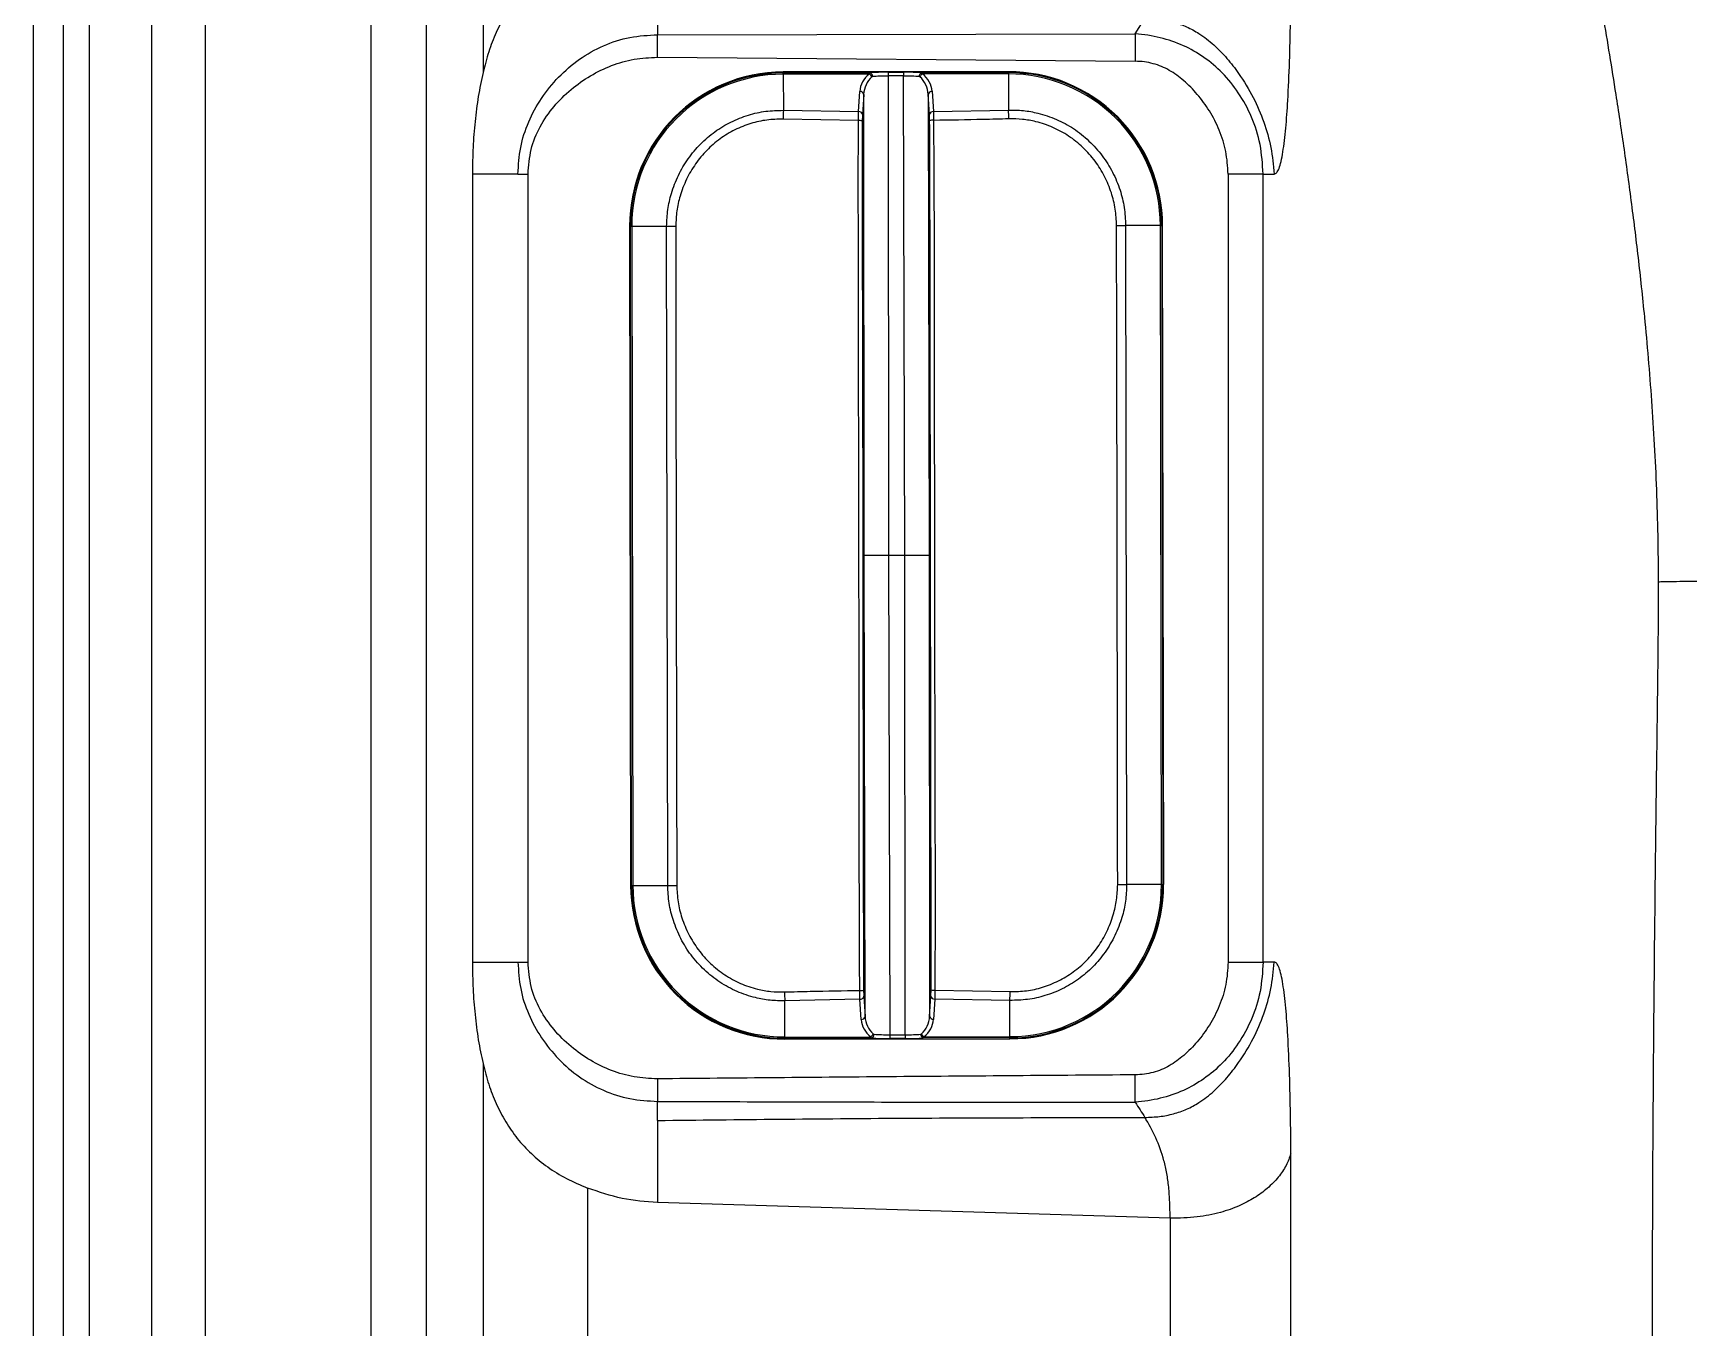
# Model space of a CAD drawing. Extents: x 939 to 1039, y 781 to 934.
# Drawn here: x 938.65 to 951.44, y 858.52 to 868.52 of the extents above; entities that cross this region are included whole.
import ezdxf

# ---------------------------------------------------------------- set-up
doc = ezdxf.new("R2010")
doc.units = 0
doc.header["$MEASUREMENT"] = 0
doc.layers.add('1', color=4, linetype='Continuous')

# ---------------------------------------------------------------- blocks, each defined once
blk = doc.blocks.new('Envoy')
at = {"layer": '1', "color": 4, "linetype": 'Continuous', "lineweight": 25}
blk.add_line((0, 88.174), (0, 3), dxfattribs=at)
at = {"layer": '1', "color": 3, "linetype": 'Continuous', "lineweight": 25}
for p, q in [((0.914, 86.81), (0.914, 4.363)), ((1.332, 4.882), (1.332, 86.292)), ((2.607, 85.557), (2.607, 5.616)), ((3.474, 78.095), (3.474, 69.043)), ((4.822, 69.482), (4.822, 69.335)), ((8.51, 69.342), (8.585, 69.459)), ((4.822, 69.335), (8.51, 69.342)), ((4.821, 69.161), (8.509, 69.13)), ((7.531, 69.049), (5.793, 69.047)), ((5.793, 69.047), (5.793, 69.04)), ((6.603, 69.045), (6.722, 69.045)), ((7.531, 69.049), (7.531, 69.042)), ((5.793, 69.04), (6.463, 69.041)), ((6.457, 69.031), (5.793, 69.03)), ((5.793, 69.03), (5.794, 68.751)), ((6.603, 69.016), (6.606, 65.314)), ((6.722, 69.016), (6.603, 69.016)), ((6.731, 65.314), (6.722, 69.016)), ((6.862, 69.041), (7.531, 69.042)), ((7.532, 69.033), (6.868, 69.032)), ((7.532, 69.033), (7.532, 68.753)), ((6.374, 68.741), (6.384, 68.897)), ((6.414, 68.874), (6.404, 68.718)), ((6.416, 65.313), (6.414, 68.874)), ((6.912, 68.875), (6.92, 65.314)), ((6.922, 68.719), (6.912, 68.875)), ((6.942, 68.898), (6.952, 68.742)), ((6.373, 68.673), (5.791, 68.683)), ((5.794, 68.751), (6.374, 68.741)), ((6.952, 68.742), (7.532, 68.753)), ((3.392, 68.259), (3.392, 62.173)), ((3.822, 62.173), (3.822, 68.259)), ((9.227, 68.259), (9.227, 62.173)), ((9.498, 62.173), (9.498, 68.259)), ((9.498, 68.259), (9.584, 68.259)), ((4.606, 67.856), (4.614, 67.856)), ((4.606, 67.856), (4.614, 62.765)), ((4.621, 62.765), (4.614, 67.856)), ((4.623, 67.856), (4.892, 67.856)), ((4.623, 67.856), (4.631, 62.765)), ((4.9, 62.765), (4.892, 67.856)), ((8.706, 67.862), (8.436, 67.862)), ((8.436, 67.862), (8.444, 62.771)), ((8.713, 62.771), (8.706, 67.862)), ((8.715, 67.862), (8.723, 62.771)), ((8.722, 67.862), (8.715, 67.862)), ((8.73, 62.771), (8.722, 67.862)), ((6.425, 61.752), (6.416, 65.313)), ((6.606, 65.314), (6.615, 61.611)), ((6.731, 65.314), (6.606, 65.314)), ((6.733, 61.611), (6.731, 65.314)), ((6.92, 65.314), (6.923, 61.753)), ((4.614, 62.765), (4.621, 62.765)), ((4.631, 62.765), (4.9, 62.765)), ((8.713, 62.771), (8.444, 62.771)), ((8.73, 62.771), (8.723, 62.771)), ((3.744, 62.173), (3.822, 62.173)), ((9.584, 62.173), (9.498, 62.173)), ((6.385, 61.886), (5.805, 61.874)), ((6.395, 61.73), (6.385, 61.886)), ((6.415, 61.908), (6.425, 61.752)), ((6.923, 61.753), (6.932, 61.909)), ((6.962, 61.886), (6.953, 61.73)), ((7.543, 61.877), (6.962, 61.886)), ((6.964, 61.955), (7.545, 61.945)), ((5.805, 61.594), (5.805, 61.874)), ((7.543, 61.597), (7.543, 61.877)), ((5.805, 61.594), (6.469, 61.596)), ((6.475, 61.586), (5.805, 61.585)), ((5.805, 61.578), (5.805, 61.585)), ((5.805, 61.578), (7.543, 61.58)), ((6.615, 61.611), (6.733, 61.611)), ((6.615, 61.611), (6.615, 61.582)), ((6.733, 61.582), (6.615, 61.582)), ((7.543, 61.588), (6.873, 61.587)), ((6.879, 61.596), (7.543, 61.597)), ((7.543, 61.58), (7.543, 61.588)), ((3.474, 61.389), (3.474, 54.244)), ((4.822, 60.95), (4.822, 61.097)), ((9.712, 55.023), (9.712, 60.693)), ((8.78, 60.196), (4.822, 60.315)), ((8.78, 60.196), (8.78, 55.126))]:
    blk.add_line(p, q, dxfattribs=at)
at = {"layer": '1', "color": 3, "linetype": 'Continuous', "lineweight": 25, "flags": 128}
for points in [[(0.232, 87.427), (0.232, 45.373), (0.232, 3.746)], [(0.435, 3.746), (0.436, 45.373), (0.435, 87.427)], [(3.037, 5.616), (3.037, 45.587), (3.037, 85.557)], [(6.603, 69.045), (6.603, 69.044), (6.603, 69.042), (6.603, 69.039), (6.603, 69.036), (6.603, 69.031), (6.603, 69.026), (6.603, 69.021), (6.603, 69.016)], [(6.722, 69.045), (6.722, 69.044), (6.722, 69.042), (6.722, 69.04), (6.722, 69.036), (6.722, 69.032), (6.722, 69.027), (6.722, 69.021), (6.722, 69.016)], [(5.793, 69.03), (5.793, 69.032), (5.793, 69.034), (5.793, 69.035), (5.793, 69.037), (5.793, 69.038), (5.793, 69.038), (5.793, 69.039), (5.793, 69.04)], [(4.614, 67.856), (4.614, 67.856), (4.615, 67.856), (4.615, 67.856), (4.617, 67.856), (4.618, 67.856), (4.619, 67.856), (4.621, 67.856), (4.623, 67.856)], [(4.892, 67.856), (4.899, 67.856), (4.907, 67.856), (4.915, 67.856), (4.924, 67.856), (4.933, 67.856), (4.942, 67.856), (4.952, 67.856), (4.962, 67.857)], [(4.962, 67.857), (4.962, 67.657), (4.964, 66.857), (4.968, 63.657), (4.97, 62.765)], [(8.367, 67.862), (8.377, 67.862), (8.386, 67.862), (8.396, 67.862), (8.405, 67.862), (8.414, 67.862), (8.422, 67.862), (8.429, 67.862), (8.436, 67.862)], [(8.375, 62.771), (8.374, 62.971), (8.373, 63.771), (8.368, 66.971), (8.367, 67.862)], [(8.706, 67.862), (8.707, 67.862), (8.709, 67.862), (8.711, 67.862), (8.712, 67.862), (8.713, 67.862), (8.714, 67.862), (8.715, 67.862), (8.715, 67.862)], [(6.606, 65.314), (6.57, 65.313), (6.535, 65.313), (6.503, 65.313), (6.475, 65.313), (6.451, 65.313), (6.433, 65.313), (6.421, 65.313), (6.416, 65.313)], [(6.92, 65.314), (6.915, 65.314), (6.903, 65.314), (6.885, 65.314), (6.861, 65.314), (6.833, 65.314), (6.801, 65.314), (6.767, 65.314), (6.731, 65.314)], [(4.621, 62.765), (4.622, 62.765), (4.622, 62.765), (4.623, 62.765), (4.624, 62.765), (4.626, 62.765), (4.627, 62.765), (4.629, 62.765), (4.631, 62.765)], [(4.9, 62.765), (4.907, 62.765), (4.915, 62.765), (4.923, 62.765), (4.932, 62.765), (4.941, 62.765), (4.95, 62.765), (4.96, 62.765), (4.97, 62.765)], [(8.375, 62.771), (8.384, 62.771), (8.394, 62.771), (8.404, 62.771), (8.413, 62.771), (8.422, 62.771), (8.43, 62.771), (8.437, 62.771), (8.444, 62.771)], [(8.713, 62.771), (8.715, 62.771), (8.717, 62.771), (8.719, 62.771), (8.72, 62.771), (8.721, 62.771), (8.722, 62.771), (8.723, 62.771), (8.723, 62.771)], [(5.805, 61.585), (5.805, 61.585), (5.805, 61.586), (5.805, 61.587), (5.805, 61.588), (5.805, 61.589), (5.805, 61.591), (5.805, 61.593), (5.805, 61.594)], [(6.733, 61.611), (6.733, 61.606), (6.733, 61.601), (6.733, 61.596), (6.733, 61.592), (6.733, 61.588), (6.733, 61.585), (6.733, 61.583), (6.733, 61.582)], [(7.543, 61.588), (7.543, 61.588), (7.543, 61.589), (7.543, 61.59), (7.543, 61.591), (7.543, 61.592), (7.543, 61.594), (7.543, 61.595), (7.543, 61.597)]]:
    blk.add_lwpolyline(points, dxfattribs=at)
at = {"layer": '1', "color": 3, "linetype": 'Continuous', "lineweight": 25}
for centre, radius, start, end in [((5.795, 67.858), 1.189, 90.0887, 180.0887), ((7.533, 67.86), 1.189, 0.0887, 90.0887), ((5.795, 67.858), 1.182, 90.0887, 180.0887), ((5.795, 67.858), 1.172, 90.0887, 180.0887), ((6.433, 68.989), 0.0486, 23.8821, 59.7656), ((6.454, 69.013), 0.0287, 355.2055, 70.698), ((6.871, 69.014), 0.0287, 109.5006, 184.948), ((6.892, 68.99), 0.0486, 120.4202, 156.2948), ((11.355, 69.045), 3.824, 180.0427, 180.1845), ((7.533, 67.86), 1.182, 0.0887, 90.0887), ((7.533, 67.86), 1.172, 0.0887, 90.0887), ((6.386, 68.869), 0.0283, 11.4051, 94.5287), ((6.94, 68.869), 0.0283, 85.6404, 168.778), ((7.892, 68.628), 2.102, 176.6445, 178.5037), ((6.379, 68.553), 0.119, 78.6527, 93.2468), ((6.376, 68.713), 0.0283, 11.3882, 94.5456), ((6.95, 68.713), 0.0283, 85.6346, 168.7838), ((6.947, 68.554), 0.12, 86.9409, 101.5057), ((5.42, 68.623), 2.116, 1.68, 3.5269), ((5.803, 62.767), 1.189, 180.0887, 270.0887), ((5.803, 62.767), 1.182, 180.0887, 270.0887), ((5.803, 62.767), 1.172, 180.0887, 270.0887), ((7.541, 62.769), 1.172, 270.0887, 0.0887), ((7.541, 62.769), 1.182, 270.0887, 0.0887), ((7.541, 62.769), 1.189, 270.0887, 0.0887), ((7.916, 62.004), 2.115, 181.6798, 183.5272), ((6.389, 62.073), 0.12, 266.9345, 281.5165), ((6.387, 61.914), 0.0283, 265.6386, 348.7826), ((6.96, 61.915), 0.0283, 191.3986, 274.5381), ((6.957, 62.074), 0.119, 258.6579, 273.2473), ((5.423, 62.001), 2.123, 356.6501, 358.4903), ((6.397, 61.758), 0.0283, 265.6391, 348.7793), ((6.951, 61.759), 0.0283, 191.4051, 274.5287), ((6.444, 61.637), 0.0485, 300.405, 336.307), ((6.465, 61.613), 0.0287, 289.4967, 4.9499), ((6.883, 61.614), 0.0287, 175.2055, 250.698), ((6.904, 61.638), 0.0486, 203.8791, 239.7687)]:
    blk.add_arc(centre, radius, start, end, dxfattribs=at)
for centre, major_axis, ratio, start_param, end_param in [((6.603, 69.026), (0.22, 0), 0.087624, 1.570705, 2.259727), ((6.722, 69.026), (0.22, 0), 0.087624, 0.881865, 1.570888), ((6.603, 68.887), (0.22, 0.001), 0.878974, 2.293313, 3.084043), ((6.603, 68.864), (0.005, 0.194), 0.98006, 0.751525, 1.542255), ((6.603, 68.996), (0.19, 0), 0.104015, 1.570675, 2.259698), ((6.722, 68.996), (0.19, 0), 0.104015, 0.881895, 1.570917), ((6.722, 68.864), (-0.005, 0.194), 0.98006, 4.740931, 5.531661), ((6.722, 68.887), (0.22, 0), 0.878974, 0.05755, 0.848279), ((6.614, 61.74), (0.22, 0), 0.878974, 3.199142, 3.989872), ((6.614, 61.763), (-0.005, 0.194), 0.98006, 1.599338, 2.390068), ((6.733, 61.763), (0.005, 0.194), 0.98006, 3.893117, 4.683847), ((6.733, 61.741), (0.22, 0.001), 0.878974, 5.434906, 6.225636), ((6.615, 61.601), (0.22, 0), 0.087624, 4.023458, 4.712481), ((6.615, 61.631), (0.19, 0), 0.104015, 4.023487, 4.71251), ((6.733, 61.631), (0.19, 0), 0.104015, 4.712268, 5.401291), ((6.733, 61.601), (0.22, 0), 0.087624, 4.712297, 5.40132)]:
    blk.add_ellipse(centre, major_axis=major_axis, ratio=ratio, start_param=start_param, end_param=end_param, dxfattribs=at)
for points, knots in [([(11.707, 71.635), (11.742, 71.465), (11.812, 71.122), (11.917, 70.596), (12.021, 70.051), (12.123, 69.479), (12.21, 68.952), (12.282, 68.474), (12.339, 68.056), (12.394, 67.617), (12.438, 67.209), (12.472, 66.837), (12.498, 66.508), (12.519, 66.169), (12.536, 65.822), (12.546, 65.468), (12.548, 65.229), (12.549, 65.11)], [0, 0, 0, 0, 0.094955, 0.190677, 0.287113, 0.385435, 0.485097, 0.548228, 0.612386, 0.677018, 0.741757, 0.784929, 0.828128, 0.87129, 0.914332, 0.95722, 1, 1, 1, 1]), ([(4.282, 70.004), (4.226, 69.98), (4.117, 69.934), (3.971, 69.844), (3.844, 69.74), (3.736, 69.623), (3.646, 69.493), (3.573, 69.353), (3.515, 69.203), (3.488, 69.097), (3.474, 69.043)], [0, 0, 0, 0, 0.12792, 0.252707, 0.375998, 0.499714, 0.622977, 0.748474, 0.873017, 1, 1, 1, 1]), ([(9.584, 68.259), (9.59, 68.261), (9.603, 68.265), (9.621, 68.299), (9.637, 68.354), (9.651, 68.428), (9.663, 68.516), (9.677, 68.647), (9.691, 68.85), (9.703, 69.126), (9.71, 69.433), (9.712, 69.638), (9.712, 69.739)], [0, 0, 0, 0, 0.06073, 0.12015, 0.179296, 0.239128, 0.300078, 0.362141, 0.488965, 0.660811, 0.832334, 1, 1, 1, 1]), ([(8.585, 69.459), (8.623, 69.457), (8.697, 69.455), (8.806, 69.433), (8.909, 69.398), (9.015, 69.34), (9.12, 69.258), (9.221, 69.153), (9.325, 69.018), (9.424, 68.854), (9.507, 68.662), (9.563, 68.463), (9.577, 68.328), (9.584, 68.259)], [0, 0, 0, 0, 0.0634442, 0.1254093, 0.1866433, 0.2484717, 0.3323994, 0.4169206, 0.5033165, 0.6316978, 0.7539355, 0.8752021, 1, 1, 1, 1]), ([(3.744, 68.259), (3.748, 68.328), (3.756, 68.466), (3.821, 68.664), (3.921, 68.847), (4.054, 69.012), (4.215, 69.151), (4.402, 69.256), (4.607, 69.323), (4.751, 69.331), (4.822, 69.335)], [0, 0, 0, 0, 0.122122, 0.244757, 0.368442, 0.492918, 0.618818, 0.745457, 0.872586, 1, 1, 1, 1]), ([(4.821, 69.161), (4.821, 69.193), (4.821, 69.256), (4.822, 69.309), (4.822, 69.335)], [0, 0, 0, 0, 0.500006, 1, 1, 1, 1]), ([(8.51, 69.342), (8.51, 69.328), (8.51, 69.3), (8.51, 69.248), (8.509, 69.19), (8.509, 69.15), (8.509, 69.13)], [0, 0, 0, 0, 0.249998, 0.499994, 0.749992, 1, 1, 1, 1]), ([(9.498, 68.259), (9.493, 68.336), (9.484, 68.486), (9.415, 68.699), (9.314, 68.886), (9.189, 69.041), (9.045, 69.164), (8.883, 69.256), (8.734, 69.306), (8.608, 69.332), (8.543, 69.339), (8.51, 69.342)], [0, 0, 0, 0, 0.141212, 0.278289, 0.409702, 0.532405, 0.648853, 0.762479, 0.879511, 0.938748, 1, 1, 1, 1]), ([(3.822, 68.259), (3.827, 68.323), (3.836, 68.45), (3.91, 68.628), (4.017, 68.783), (4.15, 68.915), (4.301, 69.021), (4.465, 69.101), (4.64, 69.152), (4.76, 69.158), (4.821, 69.161)], [0, 0, 0, 0, 0.128529, 0.256658, 0.384102, 0.509689, 0.633791, 0.756408, 0.878313, 1, 1, 1, 1]), ([(9.227, 68.259), (9.224, 68.318), (9.217, 68.433), (9.164, 68.598), (9.088, 68.746), (8.994, 68.874), (8.89, 68.98), (8.777, 69.064), (8.671, 69.108), (8.58, 69.127), (8.533, 69.129), (8.509, 69.13)], [0, 0, 0, 0, 0.141779, 0.280656, 0.416189, 0.544826, 0.665215, 0.776001, 0.885422, 0.941268, 1, 1, 1, 1]), ([(3.474, 69.043), (3.461, 68.982), (3.435, 68.859), (3.411, 68.665), (3.395, 68.464), (3.393, 68.328), (3.392, 68.259)], [0, 0, 0, 0, 0.245479, 0.495506, 0.743424, 1, 1, 1, 1]), ([(6.457, 69.031), (6.458, 69.032), (6.459, 69.036), (6.461, 69.039), (6.463, 69.04), (6.463, 69.041)], [0, 0, 0, 0, 0.200697, 0.752779, 1, 1, 1, 1]), ([(6.482, 69.011), (6.481, 69.011), (6.48, 69.011), (6.478, 69.01), (6.477, 69.009), (6.477, 69.009)], [0, 0, 0, 0, 0.556603, 0.809996, 1, 1, 1, 1]), ([(6.848, 69.009), (6.847, 69.01), (6.845, 69.011), (6.843, 69.011), (6.843, 69.012)], [0, 0, 0, 0, 0.561719, 1, 1, 1, 1]), ([(6.862, 69.041), (6.863, 69.041), (6.865, 69.039), (6.867, 69.035), (6.868, 69.032)], [0, 0, 0, 0, 0.4236055, 1, 1, 1, 1]), ([(4.892, 67.856), (4.894, 67.899), (4.898, 67.984), (4.928, 68.117), (4.979, 68.25), (5.055, 68.379), (5.151, 68.493), (5.262, 68.589), (5.387, 68.664), (5.52, 68.717), (5.657, 68.748), (5.748, 68.75), (5.794, 68.751)], [0, 0, 0, 0, 0.090466, 0.180954, 0.287173, 0.393381, 0.497398, 0.601404, 0.703709, 0.806005, 0.903002, 1, 1, 1, 1]), ([(5.791, 68.683), (5.749, 68.682), (5.665, 68.68), (5.539, 68.651), (5.417, 68.603), (5.302, 68.533), (5.2, 68.444), (5.112, 68.339), (5.042, 68.22), (4.995, 68.096), (4.967, 67.974), (4.964, 67.896), (4.962, 67.857)], [0, 0, 0, 0, 0.096745, 0.193494, 0.295706, 0.397933, 0.502041, 0.60616, 0.712689, 0.819235, 0.909634, 1, 1, 1, 1]), ([(6.383, 61.954), (6.382, 62.18), (6.38, 62.633), (6.379, 63.313), (6.378, 63.994), (6.378, 64.538), (6.377, 65.219), (6.376, 65.892), (6.374, 66.695), (6.373, 67.354), (6.372, 68.014), (6.372, 68.453), (6.373, 68.673)], [0, 0, 0, 0, 0.101175, 0.202409, 0.303712, 0.404983, 0.44546, 0.607372, 0.705553, 0.803765, 0.901911, 1, 1, 1, 1]), ([(6.373, 68.673), (6.373, 68.685), (6.373, 68.709), (6.374, 68.731), (6.374, 68.74), (6.374, 68.741)], [0, 0, 0, 0, 0.497893, 0.928058, 1, 1, 1, 1]), ([(6.403, 68.67), (6.403, 68.449), (6.402, 68.005), (6.403, 67.339), (6.406, 66.229), (6.407, 64.888), (6.409, 63.617), (6.41, 62.862), (6.411, 62.409), (6.413, 62.107), (6.413, 61.956)], [0, 0, 0, 0, 0.099094, 0.198273, 0.297459, 0.595095, 0.797509, 0.865024, 0.932533, 1, 1, 1, 1]), ([(6.404, 68.718), (6.404, 68.717), (6.404, 68.711), (6.403, 68.696), (6.403, 68.679), (6.403, 68.67)], [0, 0, 0, 0, 0.071966, 0.50211, 1, 1, 1, 1]), ([(6.923, 68.671), (6.923, 68.672), (6.923, 68.682), (6.923, 68.7), (6.922, 68.712), (6.922, 68.719)], [0, 0, 0, 0, 0.070432, 0.500866, 1, 1, 1, 1]), ([(6.934, 61.957), (6.934, 62.178), (6.934, 62.622), (6.933, 63.288), (6.931, 64.398), (6.929, 65.739), (6.927, 67.01), (6.926, 67.765), (6.925, 68.219), (6.924, 68.52), (6.923, 68.671)], [0, 0, 0, 0, 0.099095, 0.198274, 0.29746, 0.595095, 0.797509, 0.865023, 0.932533, 1, 1, 1, 1]), ([(6.952, 68.742), (6.952, 68.732), (6.953, 68.714), (6.953, 68.688), (6.953, 68.675), (6.953, 68.673)], [0, 0, 0, 0, 0.499086, 0.929552, 1, 1, 1, 1]), ([(7.535, 68.685), (7.468, 68.683), (7.275, 68.678), (7.081, 68.675), (6.953, 68.673)], [0, 0, 0, 0, 0.3437431, 1, 1, 1, 1]), ([(6.953, 68.673), (6.954, 68.447), (6.957, 67.994), (6.958, 67.314), (6.958, 66.633), (6.959, 66.089), (6.96, 65.409), (6.961, 64.735), (6.962, 63.933), (6.964, 63.273), (6.965, 62.613), (6.964, 62.174), (6.964, 61.955)], [0, 0, 0, 0, 0.101175, 0.202409, 0.303712, 0.404982, 0.445461, 0.607372, 0.705553, 0.803765, 0.901911, 1, 1, 1, 1]), ([(7.532, 68.753), (7.57, 68.753), (7.647, 68.752), (7.771, 68.729), (7.903, 68.685), (8.037, 68.613), (8.156, 68.517), (8.258, 68.403), (8.339, 68.275), (8.395, 68.139), (8.43, 68.001), (8.434, 67.908), (8.436, 67.862)], [0, 0, 0, 0, 0.0810842, 0.162171, 0.2683669, 0.3745747, 0.4832828, 0.5920041, 0.6978926, 0.8037903, 0.9019102, 1, 1, 1, 1]), ([(8.367, 67.862), (8.365, 67.904), (8.36, 67.989), (8.328, 68.117), (8.277, 68.242), (8.203, 68.361), (8.109, 68.467), (7.999, 68.555), (7.876, 68.622), (7.755, 68.663), (7.64, 68.684), (7.57, 68.685), (7.535, 68.685)], [0, 0, 0, 0, 0.098017, 0.196079, 0.302288, 0.408485, 0.517293, 0.626091, 0.732191, 0.838271, 0.919137, 1, 1, 1, 1]), ([(3.744, 68.259), (3.708, 68.259), (3.637, 68.259), (3.54, 68.259), (3.454, 68.259), (3.413, 68.259), (3.392, 68.259)], [0, 0, 0, 0, 0.250002, 0.500001, 0.749999, 1, 1, 1, 1]), ([(3.744, 68.259), (3.757, 68.259), (3.783, 68.259), (3.809, 68.259), (3.822, 68.259)], [0, 0, 0, 0, 0.500029, 1, 1, 1, 1]), ([(9.498, 68.259), (9.489, 68.259), (9.472, 68.259), (9.407, 68.259), (9.323, 68.259), (9.259, 68.259), (9.227, 68.259)], [0, 0, 0, 0, 0.250005, 0.499995, 0.749997, 1, 1, 1, 1]), ([(12.549, 65.11), (12.549, 64.979), (12.548, 64.711), (12.543, 64.304), (12.538, 63.887), (12.532, 63.466), (12.527, 63.045), (12.52, 62.43), (12.512, 61.623), (12.504, 60.453), (12.5, 59.112), (12.5, 57.603), (12.503, 56.599), (12.505, 56.097)], [0, 0, 0, 0, 0.04345, 0.089263, 0.135737, 0.182493, 0.229391, 0.276363, 0.387238, 0.498261, 0.666008, 0.833222, 1, 1, 1, 1]), ([(12.549, 65.11), (12.562, 65.111), (12.588, 65.111), (12.664, 65.113), (12.764, 65.114), (12.888, 65.115), (13.031, 65.116), (13.19, 65.117), (13.359, 65.118), (13.476, 65.118), (13.534, 65.118)], [0, 0, 0, 0, 0.125005, 0.250005, 0.375002, 0.5, 0.624999, 0.749995, 0.874995, 1, 1, 1, 1]), ([(5.805, 61.874), (5.766, 61.874), (5.69, 61.875), (5.565, 61.898), (5.434, 61.942), (5.3, 62.015), (5.18, 62.11), (5.078, 62.224), (4.998, 62.353), (4.942, 62.488), (4.907, 62.627), (4.902, 62.719), (4.9, 62.765)], [0, 0, 0, 0, 0.081084, 0.162171, 0.268367, 0.374575, 0.483282, 0.592004, 0.697893, 0.803791, 0.90191, 1, 1, 1, 1]), ([(4.97, 62.765), (4.972, 62.723), (4.976, 62.638), (5.008, 62.51), (5.06, 62.385), (5.134, 62.266), (5.227, 62.16), (5.338, 62.072), (5.46, 62.005), (5.581, 61.964), (5.696, 61.943), (5.766, 61.942), (5.801, 61.942)], [0, 0, 0, 0, 0.098018, 0.196079, 0.302289, 0.408484, 0.517293, 0.62609, 0.73219, 0.838271, 0.919137, 1, 1, 1, 1]), ([(8.444, 62.771), (8.442, 62.728), (8.439, 62.643), (8.409, 62.51), (8.357, 62.377), (8.281, 62.248), (8.186, 62.134), (8.074, 62.038), (7.949, 61.963), (7.817, 61.911), (7.68, 61.88), (7.588, 61.878), (7.543, 61.877)], [0, 0, 0, 0, 0.0904662, 0.1809543, 0.287172, 0.3933797, 0.4973976, 0.6014034, 0.7037064, 0.8060019, 0.9030019, 1, 1, 1, 1]), ([(7.545, 61.945), (7.588, 61.946), (7.672, 61.947), (7.797, 61.976), (7.919, 62.025), (8.034, 62.094), (8.137, 62.183), (8.225, 62.288), (8.294, 62.407), (8.342, 62.531), (8.369, 62.653), (8.373, 62.731), (8.375, 62.771)], [0, 0, 0, 0, 0.096742, 0.193491, 0.295703, 0.397931, 0.502039, 0.606159, 0.712688, 0.819233, 0.909633, 1, 1, 1, 1]), ([(3.392, 62.173), (3.393, 62.104), (3.395, 61.968), (3.411, 61.767), (3.435, 61.573), (3.461, 61.45), (3.474, 61.389)], [0, 0, 0, 0, 0.256573, 0.504492, 0.754521, 1, 1, 1, 1]), ([(3.392, 62.173), (3.413, 62.173), (3.454, 62.173), (3.54, 62.173), (3.637, 62.173), (3.708, 62.173), (3.744, 62.173)], [0, 0, 0, 0, 0.250001, 0.499999, 0.749998, 1, 1, 1, 1]), ([(3.744, 62.173), (3.748, 62.104), (3.756, 61.966), (3.821, 61.768), (3.921, 61.585), (4.054, 61.42), (4.215, 61.281), (4.402, 61.176), (4.607, 61.109), (4.751, 61.101), (4.822, 61.097)], [0, 0, 0, 0, 0.122121, 0.244757, 0.368442, 0.492918, 0.618817, 0.745457, 0.872585, 1, 1, 1, 1]), ([(4.821, 61.271), (4.76, 61.274), (4.64, 61.28), (4.465, 61.331), (4.301, 61.411), (4.15, 61.517), (4.017, 61.649), (3.91, 61.804), (3.836, 61.982), (3.827, 62.109), (3.822, 62.173)], [0, 0, 0, 0, 0.121687, 0.243592, 0.366209, 0.490311, 0.615897, 0.743342, 0.87147, 1, 1, 1, 1]), ([(9.227, 62.173), (9.224, 62.114), (9.217, 61.999), (9.164, 61.834), (9.088, 61.686), (8.994, 61.558), (8.89, 61.452), (8.777, 61.368), (8.671, 61.324), (8.58, 61.305), (8.533, 61.303), (8.509, 61.302)], [0, 0, 0, 0, 0.141779, 0.280655, 0.416189, 0.544823, 0.665215, 0.776001, 0.885418, 0.941264, 1, 1, 1, 1]), ([(9.498, 62.173), (9.493, 62.096), (9.484, 61.946), (9.415, 61.733), (9.314, 61.546), (9.189, 61.391), (9.045, 61.268), (8.883, 61.176), (8.734, 61.126), (8.608, 61.1), (8.543, 61.093), (8.51, 61.09)], [0, 0, 0, 0, 0.141212, 0.278288, 0.409702, 0.532404, 0.648851, 0.762479, 0.879508, 0.938745, 1, 1, 1, 1]), ([(8.585, 60.973), (8.623, 60.975), (8.697, 60.977), (8.806, 60.999), (8.909, 61.034), (9.015, 61.092), (9.12, 61.174), (9.221, 61.279), (9.325, 61.414), (9.424, 61.578), (9.507, 61.77), (9.563, 61.969), (9.577, 62.104), (9.584, 62.173)], [0, 0, 0, 0, 0.063444, 0.125409, 0.186643, 0.248472, 0.332399, 0.41692, 0.503317, 0.631698, 0.753936, 0.875202, 1, 1, 1, 1]), ([(9.227, 62.173), (9.259, 62.173), (9.323, 62.173), (9.407, 62.173), (9.472, 62.173), (9.489, 62.173), (9.498, 62.173)], [0, 0, 0, 0, 0.250003, 0.500005, 0.749995, 1, 1, 1, 1]), ([(9.712, 60.693), (9.712, 60.794), (9.71, 60.999), (9.703, 61.306), (9.691, 61.582), (9.677, 61.785), (9.663, 61.916), (9.651, 62.004), (9.637, 62.078), (9.621, 62.133), (9.603, 62.167), (9.59, 62.171), (9.584, 62.173)], [0, 0, 0, 0, 0.1676661, 0.339189, 0.5110345, 0.6378589, 0.6999226, 0.7608714, 0.8207042, 0.8798497, 0.9392699, 1, 1, 1, 1]), ([(5.801, 61.942), (5.868, 61.944), (6.062, 61.949), (6.256, 61.952), (6.383, 61.954)], [0, 0, 0, 0, 0.3437431, 1, 1, 1, 1]), ([(6.385, 61.886), (6.384, 61.895), (6.384, 61.913), (6.383, 61.939), (6.383, 61.952), (6.383, 61.954)], [0, 0, 0, 0, 0.497907, 0.928341, 1, 1, 1, 1]), ([(6.413, 61.956), (6.413, 61.955), (6.413, 61.946), (6.414, 61.928), (6.414, 61.915), (6.415, 61.908)], [0, 0, 0, 0, 0.071663, 0.502065, 1, 1, 1, 1]), ([(6.932, 61.909), (6.932, 61.91), (6.933, 61.916), (6.933, 61.931), (6.934, 61.948), (6.934, 61.957)], [0, 0, 0, 0, 0.070664, 0.500839, 1, 1, 1, 1]), ([(6.964, 61.955), (6.964, 61.942), (6.964, 61.918), (6.963, 61.896), (6.962, 61.888), (6.962, 61.886)], [0, 0, 0, 0, 0.499181, 0.929348, 1, 1, 1, 1]), ([(6.475, 61.586), (6.474, 61.587), (6.472, 61.588), (6.47, 61.593), (6.469, 61.596)], [0, 0, 0, 0, 0.423621, 1, 1, 1, 1]), ([(6.489, 61.618), (6.489, 61.617), (6.491, 61.616), (6.493, 61.616), (6.494, 61.616)], [0, 0, 0, 0, 0.561719, 1, 1, 1, 1]), ([(6.854, 61.616), (6.855, 61.616), (6.857, 61.617), (6.858, 61.618), (6.859, 61.618), (6.859, 61.618)], [0, 0, 0, 0, 0.556545, 0.809926, 1, 1, 1, 1]), ([(6.879, 61.596), (6.879, 61.595), (6.878, 61.591), (6.876, 61.588), (6.874, 61.587), (6.873, 61.587)], [0, 0, 0, 0, 0.200722, 0.752781, 1, 1, 1, 1]), ([(3.474, 61.389), (3.488, 61.335), (3.515, 61.229), (3.573, 61.079), (3.646, 60.939), (3.736, 60.809), (3.844, 60.692), (3.971, 60.588), (4.117, 60.498), (4.226, 60.452), (4.282, 60.428)], [0, 0, 0, 0, 0.126981, 0.251525, 0.377023, 0.500285, 0.624001, 0.747293, 0.87208, 1, 1, 1, 1]), ([(8.509, 61.302), (7.894, 61.297), (6.665, 61.288), (5.436, 61.277), (4.821, 61.271)], [0, 0, 0, 0, 0.499694, 1, 1, 1, 1]), ([(4.821, 61.271), (4.821, 61.239), (4.821, 61.176), (4.822, 61.123), (4.822, 61.097)], [0, 0, 0, 0, 0.499997, 1, 1, 1, 1]), ([(8.51, 61.09), (8.51, 61.104), (8.51, 61.132), (8.51, 61.184), (8.509, 61.242), (8.509, 61.282), (8.509, 61.302)], [0, 0, 0, 0, 0.249999, 0.499999, 0.750002, 1, 1, 1, 1]), ([(4.822, 61.097), (5.437, 61.095), (6.667, 61.091), (7.896, 61.091), (8.51, 61.09)], [0, 0, 0, 0, 0.500314, 1, 1, 1, 1]), ([(8.51, 61.09), (8.523, 61.071), (8.548, 61.032), (8.573, 60.993), (8.585, 60.973)], [0, 0, 0, 0, 0.499667, 1, 1, 1, 1]), ([(4.822, 60.95), (5.45, 60.957), (6.704, 60.97), (7.958, 60.972), (8.585, 60.973)], [0, 0, 0, 0, 0.500143, 1, 1, 1, 1]), ([(4.822, 60.95), (4.822, 60.938), (4.822, 60.907), (4.822, 60.859), (4.822, 60.806), (4.822, 60.755), (4.822, 60.702), (4.822, 60.63), (4.822, 60.538), (4.822, 60.426), (4.822, 60.351), (4.822, 60.315)], [0, 0, 0, 0, 0.067866, 0.169851, 0.253315, 0.339597, 0.423042, 0.503647, 0.676543, 0.842008, 1, 1, 1, 1]), ([(8.78, 60.196), (8.779, 60.237), (8.778, 60.318), (8.77, 60.434), (8.756, 60.541), (8.726, 60.673), (8.67, 60.827), (8.614, 60.923), (8.585, 60.973)], [0, 0, 0, 0, 0.135659, 0.263687, 0.38501, 0.502668, 0.741772, 1, 1, 1, 1]), ([(9.712, 60.693), (9.701, 60.663), (9.68, 60.601), (9.618, 60.511), (9.536, 60.426), (9.434, 60.351), (9.313, 60.287), (9.166, 60.235), (9.018, 60.206), (8.886, 60.195), (8.816, 60.196), (8.78, 60.196)], [0, 0, 0, 0, 0.119734, 0.24402, 0.368713, 0.484741, 0.598483, 0.72032, 0.854221, 0.925841, 1, 1, 1, 1]), ([(4.282, 60.428), (4.282, 59.377), (4.282, 57.739), (4.282, 55.985), (4.282, 55.168), (4.282, 54.823), (4.282, 54.478), (4.281, 54.249), (4.28, 54.134)], [0, 0, 0, 0, 0.501134, 0.780809, 0.835659, 0.89048, 0.945272, 1, 1, 1, 1]), ([(4.822, 60.315), (4.73, 60.322), (4.545, 60.337), (4.37, 60.398), (4.282, 60.428)], [0, 0, 0, 0, 0.496701, 1, 1, 1, 1])]:
    blk.add_open_spline(points, degree=3, knots=knots, dxfattribs=at)

msp = doc.modelspace()

# ---------------------------------------------------------------- block references
at = {"layer": '1'}
msp.add_blockref('Envoy', (938.654, 799.174), dxfattribs=at)

doc.saveas('drawing.dxf')
